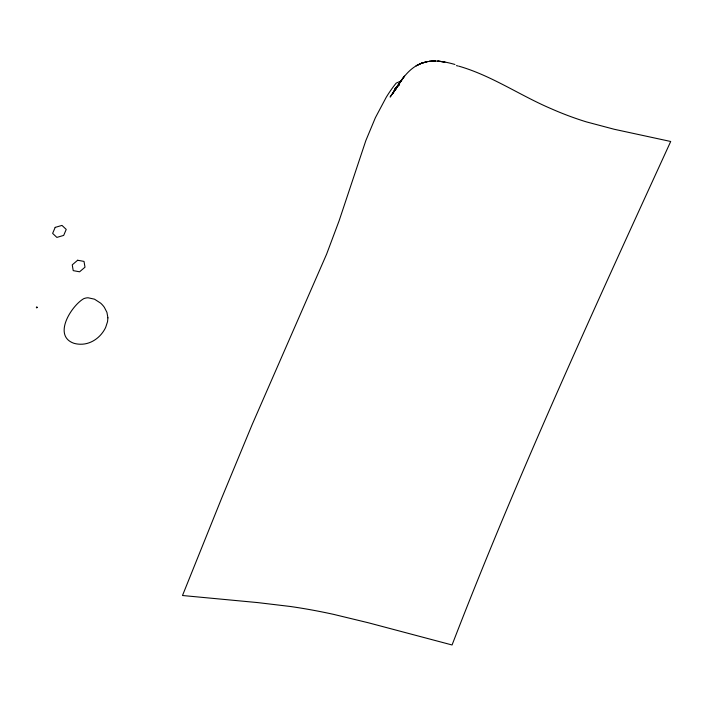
<?xml version="1.0" encoding="UTF-8"?>
<svg xmlns="http://www.w3.org/2000/svg" width="706" height="706" viewBox="0 0 706 706"><rect width="100%" height="100%" fill="white"/><g stroke="black" fill="none" stroke-linecap="round" stroke-linejoin="round"><path stroke-width="1.06" d="M396.278 88.356L392.501 93.342L397.363 86.52L390.118 97.066C399.058 84.146 407.115 67.599 423.309 62.684C433.669 59.445 444.754 61.546 454.929 64.475M396.913 87.429L395.016 89.865L396.34 88.312M396.904 86.979L394.751 88.947L399.499 84.632M401.423 80.837L396.19 83.096A132.499 57.036 -79.6 0 0 386.253 97.234L375.38 117.717L365.84 140.591L339.145 220.696L326.596 254.178L252.166 424.562L221.746 497.968L182.492 595.511L257.769 602.597L290.184 606.463A340.451 142.506 23.1 0 1 333.461 614.335L368.417 622.789L452.061 644.975C517.966 474.185 594.531 307.86 670.7 141.482L614.194 129.26L586.315 121.864A137.917 57.733 23.1 0 1 550.83 108.565C519.784 95.319 491.5 75.542 458.874 66.179M456.42 65.64L458.044 65.976M107.903 317.85L107.55 321.645L105.706 327.302A29.273 23.404 -29 0 1 102.538 332.614C97.463 339.551 89.247 344.422 80.51 344.228A25.301 20.236 -29 0 1 73.671 343.204C52.544 335.526 71.438 305.813 83.67 298.709A10.599 8.481 -29 0 1 88.109 297.782L94.489 299.176L100.587 303.112A36.738 29.378 -29 0 1 104.347 307.339L106.924 312.343L107.903 317.85M55.192 227.385L52.623 233.386L56.868 237.401L63.672 235.416L66.232 229.424L61.987 225.408L55.192 227.385M36.385 307.613L36.924 307.71L36.385 307.613M36.588 307.154L37.127 307.251L36.588 307.154M397.099 86.476L392.518 93.801L404.45 76.116L397.099 86.476M399.428 84.199L398.175 85.858L399.428 84.173M77.651 260.24L72.25 264.847L73.212 270.627L79.593 271.801L84.994 267.195L84.023 261.414L77.651 260.24M421.411 63.275L416.249 65.764L421.411 63.275L427.095 61.704L421.411 63.275M433.316 61.131L429.124 61.36L435.478 61.025L433.316 61.131M444.789 61.996L437.755 61.122L444.789 61.996"/></g></svg>
